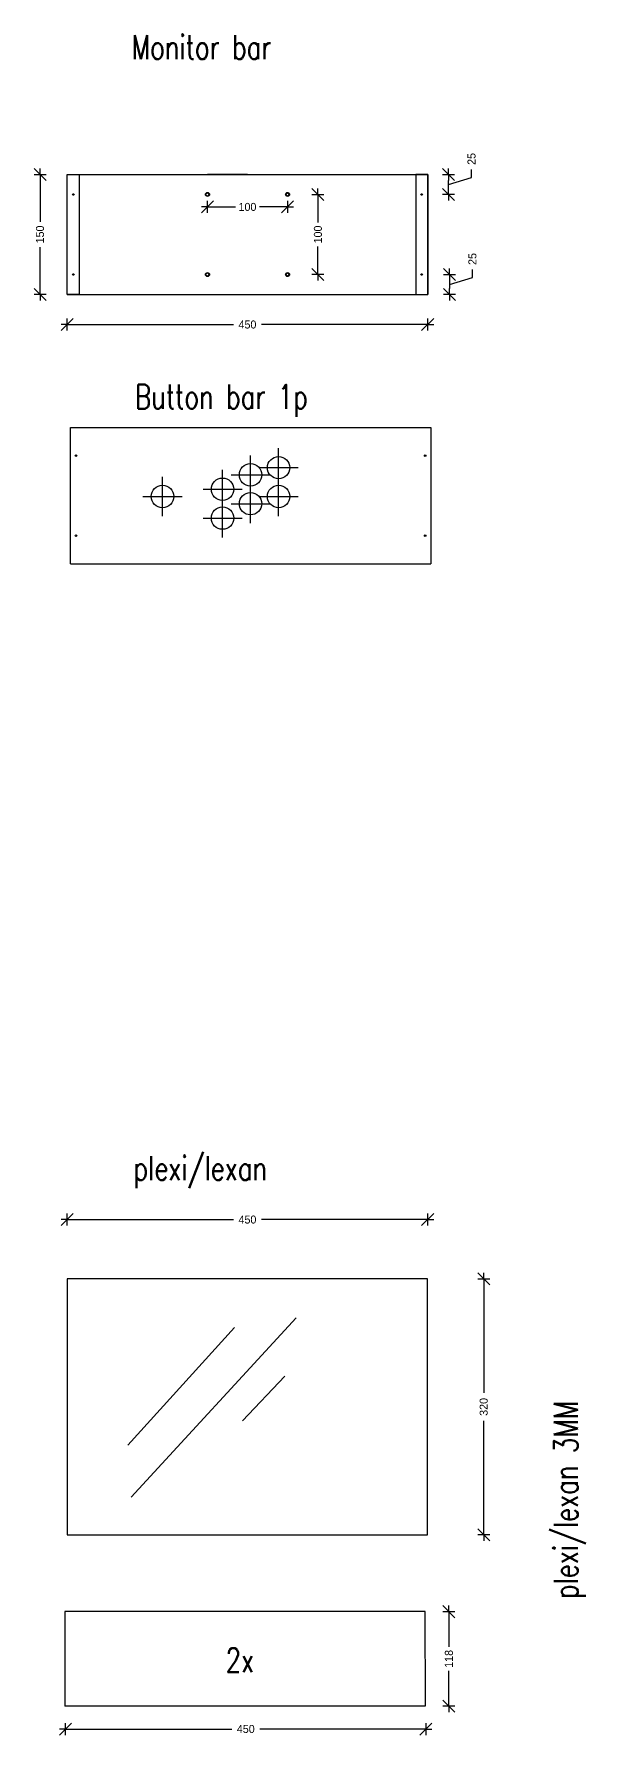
# Model space of a CAD drawing. Header units: millimetres. Extents: x 9100 to 11259, y -2398 to 2457.
# Drawn here: x 10570 to 11259, y 326 to 2451 of the extents above; entities that cross this region are included whole.
import ezdxf

# ---------------------------------------------------------------- set-up
doc = ezdxf.new("R2010")
doc.units = ezdxf.units.MM
doc.header["$LTSCALE"] = 100
doc.layers.get('0').update_dxf_attribs({"lineweight": 25})
doc.layers.add('batons', color=7, linetype='Continuous')
doc.styles.add('Arch-Dim', font='romans.shx', dxfattribs={"width": 0.75})
doc.dimstyles.new('BYG', dxfattribs={"dimscale": 0, "dimtxt": 2, "dimasz": 1.5, "dimexe": 1.25, "dimexo": 0.625, "dimgap": 1, "dimtad": 0, "dimdec": 0, "dimzin": 0, "dimdsep": 46, "dimtxsty": 'Standard', "dimblk1": 'BTSKRAM', "dimblk2": 'BTSKRAM', "dimsah": 1, "dimcen": 1.5, "dimse1": 1, "dimse2": 1, "dimadec": 0, "dimazin": 0, "dimtfac": 1, "dimtdec": 0, "dimtofl": 0, "dimtmove": 1, "dimatfit": 3, "dimldrblk": 'BTSKRAM', "dimfxl": 1, "dimtolj": 1, "dimtzin": 0, "dimarcsym": 0})

# ---------------------------------------------------------------- blocks, each defined once
blk = doc.blocks.new('BTSKRAM')
for p, q in [((-1, -1), (1, 1)), ((0, 0), (-1, 0)), ((0, 1), (0, -1)), ((0, 0), (1, 0))]:
    blk.add_line(p, q)
blk = doc.blocks.new('*D23')
at = {"color": 0, "lineweight": -2, "transparency": 16777216}
for p, q in [((10618.7, 2087.8), (10818.7, 2087.8)), ((11053.7, 2087.8), (10853.7, 2087.8))]:
    blk.add_line(p, q, dxfattribs=at)
at = {"layer": 'Defpoints', "color": 0, "transparency": 16777216}
for p in [(10611.2, 2125.3), (11061.2, 2125.3), (11061.2, 2087.8)]:
    blk.add_point(p, dxfattribs=at)
at = {"color": 0, "lineweight": -2, "transparency": 16777216, "xscale": 7.5, "yscale": 7.5, "zscale": 7.5, "rotation": 180}
blk.add_blockref('BTSKRAM', (10611.2, 2087.8), dxfattribs=at)
at = {"color": 0, "lineweight": -2, "transparency": 16777216, "xscale": 7.5, "yscale": 7.5, "zscale": 7.5}
blk.add_blockref('BTSKRAM', (11061.2, 2087.8), dxfattribs=at)
at = {"color": 0, "transparency": 16777216, "insert": (10836.2, 2087.8), "char_height": 10, "attachment_point": 5}
blk.add_mtext('\\A1;450', dxfattribs=at)
blk = doc.blocks.new('*D24')
at = {"color": 0, "lineweight": -2, "transparency": 16777216}
for p, q in [((10577.2, 2267.8), (10577.2, 2216.1)), ((10577.2, 2132.8), (10577.2, 2184.4))]:
    blk.add_line(p, q, dxfattribs=at)
at = {"layer": 'Defpoints', "color": 0, "transparency": 16777216}
for p in [(10577.2, 2275.3), (10611.2, 2275.3), (10611.2, 2125.3)]:
    blk.add_point(p, dxfattribs=at)
at = {"color": 0, "lineweight": -2, "transparency": 16777216, "xscale": 7.5, "yscale": 7.5, "zscale": 7.5}
for p, rotation in [((10577.2, 2275.3), 90), ((10577.2, 2125.3), 270)]:
    blk.add_blockref('BTSKRAM', p, dxfattribs=dict(at, rotation=rotation))
at = {"color": 0, "transparency": 16777216, "insert": (10577.2, 2200.3), "char_height": 10, "attachment_point": 5, "rotation": 90}
blk.add_mtext('\\A1;150', dxfattribs=at)
blk = doc.blocks.new('*D25')
at = {"color": 0, "lineweight": -2, "transparency": 16777216}
for p, q in [((10793.7, 2234.7), (10821.2, 2234.7)), ((10878.7, 2234.7), (10851.2, 2234.7))]:
    blk.add_line(p, q, dxfattribs=at)
at = {"layer": 'Defpoints', "color": 0, "transparency": 16777216}
for p in [(10786.2, 2250.3), (10886.2, 2250.3), (10886.2, 2234.7)]:
    blk.add_point(p, dxfattribs=at)
at = {"color": 0, "lineweight": -2, "transparency": 16777216, "xscale": 7.5, "yscale": 7.5, "zscale": 7.5, "rotation": 180}
blk.add_blockref('BTSKRAM', (10786.2, 2234.7), dxfattribs=at)
at = {"color": 0, "lineweight": -2, "transparency": 16777216, "xscale": 7.5, "yscale": 7.5, "zscale": 7.5}
blk.add_blockref('BTSKRAM', (10886.2, 2234.7), dxfattribs=at)
at = {"color": 0, "transparency": 16777216, "insert": (10836.2, 2234.7), "char_height": 10, "attachment_point": 5}
blk.add_mtext('\\A1;100', dxfattribs=at)
blk = doc.blocks.new('*D26')
at = {"color": 0, "lineweight": -2, "transparency": 16777216}
for p, q in [((10924.2, 2242.8), (10924.2, 2215.3)), ((10924.2, 2157.8), (10924.2, 2185.3))]:
    blk.add_line(p, q, dxfattribs=at)
at = {"layer": 'Defpoints', "color": 0, "transparency": 16777216}
for p in [(10886.2, 2250.3), (10886.2, 2150.3), (10924.2, 2150.3)]:
    blk.add_point(p, dxfattribs=at)
at = {"color": 0, "lineweight": -2, "transparency": 16777216, "xscale": 7.5, "yscale": 7.5, "zscale": 7.5}
for p, rotation in [((10924.2, 2250.3), 90), ((10924.2, 2150.3), 270)]:
    blk.add_blockref('BTSKRAM', p, dxfattribs=dict(at, rotation=rotation))
at = {"color": 0, "transparency": 16777216, "insert": (10924.2, 2200.3), "char_height": 10, "attachment_point": 5, "rotation": 90}
blk.add_mtext('\\A1;100', dxfattribs=at)
blk = doc.blocks.new('*D27')
at = {"color": 0, "lineweight": -2, "transparency": 16777216}
for p, q in [((11116, 2271.4), (11116, 2281.4)), ((11087.2, 2262.8), (11116, 2271.4)), ((11087.2, 2257.8), (11087.2, 2267.8))]:
    blk.add_line(p, q, dxfattribs=at)
at = {"layer": 'Defpoints', "color": 0, "transparency": 16777216}
for p in [(11061.2, 2275.3), (11087.2, 2275.3), (11049.2, 2250.3)]:
    blk.add_point(p, dxfattribs=at)
at = {"color": 0, "lineweight": -2, "transparency": 16777216, "xscale": 7.5, "yscale": 7.5, "zscale": 7.5}
for p, rotation in [((11087.2, 2275.3), 90), ((11087.2, 2250.3), 270)]:
    blk.add_blockref('BTSKRAM', p, dxfattribs=dict(at, rotation=rotation))
at = {"color": 0, "transparency": 16777216, "insert": (11116, 2294.7), "char_height": 10, "attachment_point": 5, "rotation": 90}
blk.add_mtext('\\A1;25', dxfattribs=at)
blk = doc.blocks.new('*D28')
at = {"color": 0, "lineweight": -2, "transparency": 16777216}
for p, q in [((11088.4, 2137.8), (11117.1, 2146.4)), ((11117.1, 2146.4), (11117.1, 2156.4)), ((11088.4, 2142.8), (11088.4, 2132.8))]:
    blk.add_line(p, q, dxfattribs=at)
at = {"layer": 'Defpoints', "color": 0, "transparency": 16777216}
for p in [(11049.2, 2150.3), (11061.2, 2125.3), (11088.4, 2125.3)]:
    blk.add_point(p, dxfattribs=at)
at = {"color": 0, "lineweight": -2, "transparency": 16777216, "xscale": 7.5, "yscale": 7.5, "zscale": 7.5}
for p, rotation in [((11088.4, 2150.3), 90), ((11088.4, 2125.3), 270)]:
    blk.add_blockref('BTSKRAM', p, dxfattribs=dict(at, rotation=rotation))
at = {"color": 0, "transparency": 16777216, "insert": (11117.1, 2169.7), "char_height": 10, "attachment_point": 5, "rotation": 90}
blk.add_mtext('\\A1;25', dxfattribs=at)
blk = doc.blocks.new('*D65')
at = {"color": 0, "lineweight": -2, "transparency": 16777216}
for p, q in [((10618.7, 969.6), (10818.7, 969.6)), ((11053.7, 969.6), (10853.7, 969.6))]:
    blk.add_line(p, q, dxfattribs=at)
at = {"layer": 'Defpoints', "color": 0, "transparency": 16777216}
for p in [(11061.2, 969.6), (10611.2, 895.6), (11061.2, 895.6)]:
    blk.add_point(p, dxfattribs=at)
at = {"color": 0, "lineweight": -2, "transparency": 16777216, "xscale": 7.5, "yscale": 7.5, "zscale": 7.5, "rotation": 180}
blk.add_blockref('BTSKRAM', (10611.2, 969.6), dxfattribs=at)
at = {"color": 0, "lineweight": -2, "transparency": 16777216, "xscale": 7.5, "yscale": 7.5, "zscale": 7.5}
blk.add_blockref('BTSKRAM', (11061.2, 969.6), dxfattribs=at)
at = {"color": 0, "transparency": 16777216, "insert": (10836.2, 969.6), "char_height": 10, "attachment_point": 5}
blk.add_mtext('\\A1;450', dxfattribs=at)
blk = doc.blocks.new('*D66')
at = {"color": 0, "lineweight": -2, "transparency": 16777216}
for p, q in [((11131.2, 888.1), (11131.2, 753.1)), ((11131.2, 583.1), (11131.2, 718.1))]:
    blk.add_line(p, q, dxfattribs=at)
at = {"layer": 'Defpoints', "color": 0, "transparency": 16777216}
for p in [(11061.2, 895.6), (11131.2, 895.6), (11061.2, 575.6)]:
    blk.add_point(p, dxfattribs=at)
at = {"color": 0, "lineweight": -2, "transparency": 16777216, "xscale": 7.5, "yscale": 7.5, "zscale": 7.5}
for p, rotation in [((11131.2, 895.6), 90), ((11131.2, 575.6), 270)]:
    blk.add_blockref('BTSKRAM', p, dxfattribs=dict(at, rotation=rotation))
at = {"color": 0, "transparency": 16777216, "insert": (11131.2, 735.6), "char_height": 10, "attachment_point": 5, "rotation": 90}
blk.add_mtext('\\A1;320', dxfattribs=at)
blk = doc.blocks.new('monitor bar')
for p, q in [((940.3, 685.7), (940.3, 835.7)), ((1390.3, 835.7), (940.3, 835.7)), ((1390.3, 835.7), (1390.3, 685.7)), ((1390.3, 685.7), (940.3, 685.7))]:
    blk.add_line(p, q)
for centre, radius in [((947.8, 810.7), 1), ((1115.3, 810.7), 2.5), ((1215.3, 810.7), 2.5), ((1382.8, 810.7), 1), ((947.8, 710.7), 1), ((1115.3, 710.7), 2.5), ((1215.3, 710.7), 2.5), ((1382.8, 710.7), 1)]:
    blk.add_circle(centre, radius)
at = {"layer": 'batons', "color": 2}
for p, q in [((940.3, 835.7), (940.3, 685.7)), ((955.3, 835.7), (940.3, 835.7)), ((955.3, 685.7), (955.3, 835.7)), ((1375.3, 835.7), (1390.3, 835.7)), ((1375.3, 835.7), (1375.3, 685.7)), ((1390.3, 835.7), (1390.3, 685.7)), ((940.3, 685.7), (955.3, 685.7)), ((1390.3, 685.7), (1375.3, 685.7))]:
    blk.add_line(p, q, dxfattribs=at)
blk = doc.blocks.new('*D128')
at = {"color": 0, "lineweight": -2, "transparency": 16777216}
for p, q in [((10616.6, 333.2), (10816.6, 333.2)), ((11051.6, 333.2), (10851.6, 333.2))]:
    blk.add_line(p, q, dxfattribs=at)
at = {"layer": 'Defpoints', "color": 0, "transparency": 16777216}
for p in [(10609.1, 388.2), (11059.1, 388.2), (11059.1, 333.2)]:
    blk.add_point(p, dxfattribs=at)
at = {"color": 0, "lineweight": -2, "transparency": 16777216, "xscale": 7.5, "yscale": 7.5, "zscale": 7.5, "rotation": 180}
blk.add_blockref('BTSKRAM', (10609.1, 333.2), dxfattribs=at)
at = {"color": 0, "lineweight": -2, "transparency": 16777216, "xscale": 7.5, "yscale": 7.5, "zscale": 7.5}
blk.add_blockref('BTSKRAM', (11059.1, 333.2), dxfattribs=at)
at = {"color": 0, "transparency": 16777216, "insert": (10834.1, 333.2), "char_height": 10, "attachment_point": 5}
blk.add_mtext('\\A1;450', dxfattribs=at)
blk = doc.blocks.new('*D145')
at = {"color": 0, "lineweight": -2, "ltscale": 0.05, "transparency": 16777216}
for p, q in [((11087.7, 472.3), (11087.7, 435.8)), ((11087.7, 369.3), (11087.7, 405.8))]:
    blk.add_line(p, q, dxfattribs=at)
at = {"layer": 'Defpoints', "color": 0, "ltscale": 0.05, "transparency": 16777216}
for p in [(11017.5, 479.8), (11087.7, 479.8), (11017.7, 361.8)]:
    blk.add_point(p, dxfattribs=at)
at = {"color": 0, "lineweight": -2, "ltscale": 0.05, "transparency": 16777216, "xscale": 7.5, "yscale": 7.5, "zscale": 7.5}
for p, rotation in [((11087.7, 479.8), 90), ((11087.7, 361.8), 270)]:
    blk.add_blockref('BTSKRAM', p, dxfattribs=dict(at, rotation=rotation))
at = {"color": 0, "ltscale": 0.05, "transparency": 16777216, "insert": (11087.7, 420.8), "char_height": 10, "attachment_point": 5, "rotation": 90}
blk.add_mtext('\\A1;118', dxfattribs=at)

msp = doc.modelspace()

# ---------------------------------------------------------------- linework, layer by layer
for p, q in [((10611.2, 2125.3), (10611.2, 2275.3)), ((10611.2, 2275.3), (11061.2, 2275.3)), ((10836.2, 2275.3), (10786.2, 2275.3)), ((11061.2, 2275.3), (11061.2, 2125.3)), ((10611.2, 2125.3), (11061.2, 2125.3)), ((10615.1, 1959), (11065.1, 1959)), ((10615.1, 1789), (10615.1, 1959)), ((11065.1, 1959), (11065.1, 1789)), ((10840.1, 1900), (10840.1, 1924.4)), ((10875.1, 1909), (10875.1, 1933.4)), ((10730.1, 1873), (10730.1, 1897.4)), ((10805.1, 1882), (10805.1, 1906.4)), ((10815.7, 1900), (10840.1, 1900)), ((10840.1, 1875.6), (10840.1, 1900)), ((10840.1, 1900), (10864.5, 1900)), ((10850.7, 1909), (10875.1, 1909)), ((10875.1, 1884.6), (10875.1, 1909)), ((10875.1, 1909), (10899.5, 1909)), ((10875.1, 1873), (10875.1, 1897.4)), ((10705.7, 1873), (10730.1, 1873)), ((10730.1, 1848.6), (10730.1, 1873)), ((10730.1, 1873), (10754.5, 1873)), ((10780.7, 1882), (10805.1, 1882)), ((10805.1, 1857.6), (10805.1, 1882)), ((10805.1, 1882), (10829.5, 1882)), ((10805.1, 1846), (10805.1, 1870.4)), ((10840.1, 1864), (10840.1, 1888.4)), ((10850.7, 1873), (10875.1, 1873)), ((10875.1, 1848.6), (10875.1, 1873)), ((10875.1, 1873), (10899.5, 1873)), ((10815.7, 1864), (10840.1, 1864)), ((10840.1, 1839.6), (10840.1, 1864)), ((10840.1, 1864), (10864.5, 1864)), ((10780.7, 1846), (10805.1, 1846)), ((10805.1, 1821.6), (10805.1, 1846)), ((10805.1, 1846), (10829.5, 1846)), ((10615.1, 1789), (11065.1, 1789)), ((10611.2, 895.6), (10611.2, 575.6)), ((11061.2, 895.6), (10611.2, 895.6)), ((11061.2, 575.6), (11061.2, 895.6)), ((10820, 835), (10687, 688)), ((10897, 847), (10691, 623)), ((10883, 774), (10830, 718)), ((10611.2, 575.6), (11061.2, 575.6)), ((10608, 479.8), (10608, 361.8)), ((11058, 479.8), (10608, 479.8)), ((11058.4, 361.8), (11058, 479.8)), ((11058, 361.8), (10608, 361.8))]:
    msp.add_line(p, q)
for centre, radius in [((10786.2, 2250.3), 2), ((10886.2, 2250.3), 2), ((10786.2, 2150.3), 2), ((10886.2, 2150.3), 2), ((10622.1, 1924), 1), ((10840.1, 1900), 14), ((10875.1, 1909), 14), ((11058.1, 1924), 1), ((10805.1, 1882), 14), ((10730.1, 1873), 14), ((10840.1, 1864), 14), ((10875.1, 1873), 14), ((10805.1, 1846), 14), ((10622.1, 1824), 1), ((11058.1, 1824), 1)]:
    msp.add_circle(centre, radius)

# ---------------------------------------------------------------- block references
at = {"color": 7, "rotation": 180}
msp.add_blockref('monitor bar', (12001.6, 2961), dxfattribs=at)

# ---------------------------------------------------------------- texts
at = {"char_height": 30, "attachment_point": 1, "style": 'Arch-Dim'}
for s, insert, width in [('Monitor bar', (10691.6, 2449.3), 870.418), ('Button bar 1p', (10695.7, 2012.7), 870.418), ('plexi/lexan', (10694, 1048.7), 870.418), ('2x', (10809, 434.4), 72.049)]:
    msp.add_mtext(s, dxfattribs=dict(at, insert=insert, width=width))
at = {"insert": (11218.8, 495.6), "char_height": 30, "width": 870.418, "attachment_point": 1, "rotation": 90, "style": 'Arch-Dim'}
msp.add_mtext('plexi/lexan 3MM ', dxfattribs=at)

# ---------------------------------------------------------------- dimensions: what is measured, and where the dimension line sits
for base, p1, p2, picture, middle in [((11087.2, 2275.3), (11049.2, 2250.3), (11061.2, 2275.3), '*D27', (11116, 2286.4)), ((10577.2, 2275.3), (10611.2, 2125.3), (10611.2, 2275.3), '*D24', (10577.2, 2200.3)), ((10924.2, 2150.3), (10886.2, 2250.3), (10886.2, 2150.3), '*D26', (10924.2, 2200.3)), ((11088.4, 2125.3), (11049.2, 2150.3), (11061.2, 2125.3), '*D28', (11117.1, 2161.4)), ((11131.2, 895.6), (11061.2, 575.6), (11061.2, 895.6), '*D66', (11131.2, 735.6))]:
    dim = msp.add_linear_dim(base=base, p1=p1, p2=p2, angle=90, dimstyle='BYG', override={"dimscale": 5})
    dim.commit()
    dim.dimension.update_dxf_attribs({"geometry": picture, "text_midpoint": middle})
for base, p1, p2, picture, middle in [((10886.2, 2234.7), (10786.2, 2250.3), (10886.2, 2250.3), '*D25', (10836.2, 2234.7)), ((11061.2, 2087.8), (10611.2, 2125.3), (11061.2, 2125.3), '*D23', (10836.2, 2087.8)), ((11061.2, 969.6), (10611.2, 895.6), (11061.2, 895.6), '*D65', (10836.2, 969.6)), ((11059.1, 333.2), (10609.1, 388.2), (11059.1, 388.2), '*D128', (10834.1, 333.2))]:
    dim = msp.add_linear_dim(base=base, p1=p1, p2=p2, dimstyle='BYG', override={"dimscale": 5})
    dim.commit()
    dim.dimension.update_dxf_attribs({"geometry": picture, "text_midpoint": middle})
at = {"ltscale": 0.05}
dim = msp.add_linear_dim(base=(11087.7, 479.8), p1=(11017.7, 361.8), p2=(11017.5, 479.8), angle=90, dimstyle='BYG', override={"dimscale": 5}, dxfattribs=at)
dim.commit()
dim.dimension.update_dxf_attribs({"geometry": '*D145', "text_midpoint": (11087.7, 420.8)})

doc.saveas('drawing.dxf')
